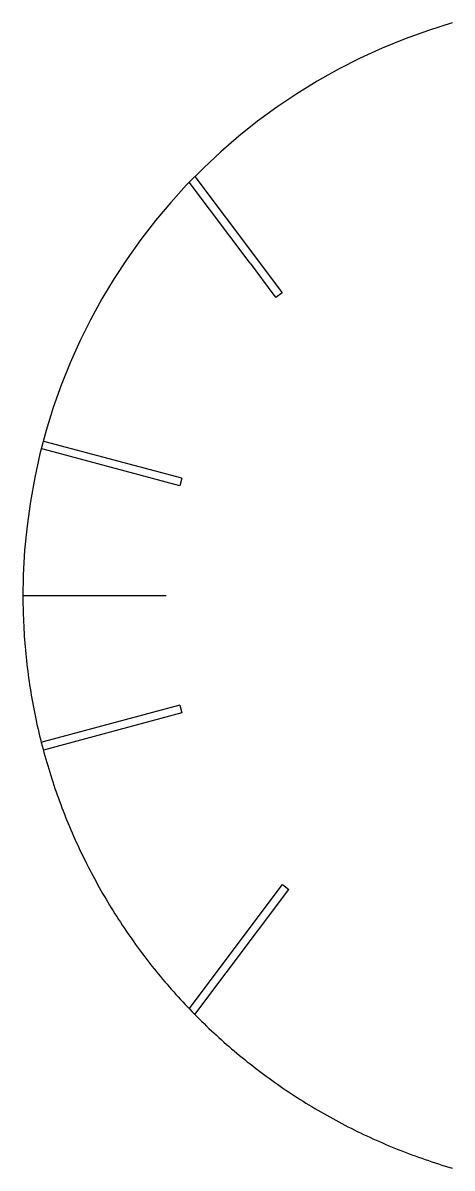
# Model space of a CAD drawing. Extents: x 36 to 568, y 6 to 800.
# Drawn here: x 55.2 to 219.9, y 360.5 to 799.8 of the extents above; entities that cross this region are included whole.
import ezdxf

# ---------------------------------------------------------------- set-up
doc = ezdxf.new("R2010")
doc.units = 0
doc.layers.get('0').update_dxf_attribs({"linetype": 'CONTINUOUS'})

msp = doc.modelspace()

# ---------------------------------------------------------------- linework, layer by layer
for p, q in [((142.41, 707.61), (119.09, 738.7)), ((154.71, 696.26), (152.3, 694.44)), ((116.21, 625.14), (115.45, 622.23)), ((154.85, 469.24), (157.26, 467.42))]:
    msp.add_line(p, q)
at = {"color": 7, "linetype": 'CONTINUOUS'}
for p, q in [((142.41, 707.61), (151.54, 695.44)), ((151.54, 695.44), (152.3, 694.44)), ((153.95, 697.26), (154.71, 696.26)), ((63.84, 639.17), (63.05, 639.4)), ((116.21, 625.14), (63.84, 639.17)), ((63.08, 636.29), (62.29, 636.49)), ((115.45, 622.23), (63.08, 636.29)), ((55.24, 580.15), (110.25, 580.15)), ((115.45, 538.04), (63.08, 524.05)), ((115.45, 538.04), (116.21, 535.16)), ((116.21, 535.16), (63.09, 520.78)), ((63.08, 524.05), (62.29, 523.82)), ((119.06, 421.64), (154.85, 469.24)), ((121.17, 419.45), (157.26, 467.42))]:
    msp.add_line(p, q, dxfattribs=at)
msp.add_lwpolyline([(121.17, 740.85), (144.82, 709.43), (153.95, 697.26)], dxfattribs=at)
at = {"color": 7}
msp.add_polyline3d([(219.91, 799.84, 0), (210.8, 796.96, 0), (201.87, 793.73, 0), (193.14, 790.16, 0), (184.61, 786.26, 0), (176.29, 782.03, 0), (168.19, 777.5, 0), (160.31, 772.65, 0), (152.65, 767.51, 0), (145.24, 762.08, 0), (138.07, 756.37, 0), (131.15, 750.4, 0), (124.48, 744.16, 0), (118.07, 737.67, 0), (111.94, 730.94, 0), (106.08, 723.97, 0), (100.51, 716.78, 0), (95.22, 709.37, 0), (90.23, 701.76, 0), (85.55, 693.95, 0), (81.17, 685.95, 0), (77.11, 677.77, 0), (73.38, 669.41, 0), (69.97, 660.9, 0), (66.9, 652.23, 0), (64.17, 643.42, 0), (61.79, 634.48, 0), (59.77, 625.4, 0), (58.11, 616.21, 0), (56.83, 606.91, 0), (55.91, 597.51, 0), (55.39, 588.03, 0), (55.24, 579.49, 0), (55.25, 578.12, 0), (55.27, 576.76, 0), (55.3, 575.4, 0), (55.33, 574.04, 0), (55.37, 572.68, 0), (55.42, 571.32, 0), (55.48, 569.97, 0), (55.54, 568.61, 0), (55.62, 567.26, 0), (55.7, 565.91, 0), (55.78, 564.56, 0), (55.88, 563.22, 0), (55.98, 561.87, 0), (56.1, 560.53, 0), (56.22, 559.19, 0), (56.34, 557.85, 0), (56.48, 556.51, 0), (56.62, 555.17, 0), (56.77, 553.84, 0), (56.93, 552.51, 0), (57.1, 551.18, 0), (57.27, 549.86, 0), (57.45, 548.53, 0), (57.64, 547.21, 0), (57.83, 545.89, 0), (58.04, 544.57, 0), (58.25, 543.25, 0), (58.47, 541.94, 0), (58.69, 540.63, 0), (58.93, 539.32, 0), (59.17, 538.01, 0), (59.42, 536.7, 0), (59.67, 535.4, 0), (59.93, 534.1, 0), (60.21, 532.8, 0), (60.48, 531.51, 0), (60.77, 530.22, 0), (61.06, 528.92, 0), (61.36, 527.64, 0), (61.67, 526.35, 0), (61.98, 525.07, 0), (62.3, 523.79, 0), (62.63, 522.51, 0), (62.97, 521.23, 0), (63.31, 519.96, 0), (63.66, 518.69, 0), (64.02, 517.43, 0), (64.38, 516.16, 0), (64.75, 514.9, 0), (65.13, 513.64, 0), (65.52, 512.39, 0), (65.91, 511.13, 0), (66.31, 509.88, 0), (66.72, 508.63, 0), (67.13, 507.39, 0), (67.55, 506.15, 0), (67.98, 504.91, 0), (68.41, 503.68, 0), (68.85, 502.44, 0), (69.3, 501.21, 0), (69.75, 499.99, 0), (70.22, 498.76, 0), (70.68, 497.54, 0), (71.16, 496.33, 0), (71.64, 495.11, 0), (72.13, 493.9, 0), (72.63, 492.69, 0), (73.13, 491.49, 0), (73.64, 490.29, 0), (74.15, 489.09, 0), (74.68, 487.9, 0), (75.2, 486.71, 0), (75.74, 485.52, 0), (76.28, 484.34, 0), (76.83, 483.15, 0), (77.39, 481.98, 0), (77.95, 480.8, 0), (78.52, 479.63, 0), (79.09, 478.47, 0), (79.67, 477.3, 0), (80.26, 476.14, 0), (80.86, 474.99, 0), (81.46, 473.84, 0), (82.06, 472.69, 0), (82.68, 471.54, 0), (83.3, 470.4, 0), (83.92, 469.26, 0), (84.56, 468.13, 0), (85.19, 467, 0), (85.84, 465.88, 0), (86.49, 464.75, 0), (87.15, 463.63, 0), (87.81, 462.52, 0), (88.48, 461.41, 0), (89.16, 460.3, 0), (89.84, 459.2, 0), (90.53, 458.1, 0), (91.22, 457.01, 0), (91.93, 455.92, 0), (92.63, 454.83, 0), (93.35, 453.75, 0), (94.06, 452.67, 0), (94.79, 451.6, 0), (95.52, 450.53, 0), (96.26, 449.46, 0), (97, 448.4, 0), (97.75, 447.34, 0), (98.5, 446.29, 0), (99.27, 445.24, 0), (100.03, 444.2, 0), (100.81, 443.16, 0), (101.58, 442.12, 0), (102.37, 441.09, 0), (103.16, 440.06, 0), (103.95, 439.04, 0), (104.76, 438.02, 0), (105.56, 437.01, 0), (106.38, 436, 0), (107.2, 435, 0), (108.02, 434, 0), (108.85, 433, 0), (109.69, 432.01, 0), (110.53, 431.03, 0), (111.38, 430.05, 0), (112.23, 429.07, 0), (113.09, 428.1, 0), (113.95, 427.13, 0), (114.82, 426.17, 0), (115.7, 425.21, 0), (116.58, 424.26, 0), (117.47, 423.31, 0), (118.36, 422.37, 0), (119.25, 421.44, 0), (120.16, 420.5, 0), (121.07, 419.57, 0), (121.98, 418.65, 0), (122.9, 417.74, 0), (123.82, 416.82, 0), (124.75, 415.92, 0), (125.69, 415.01, 0), (126.63, 414.12, 0), (127.57, 413.22, 0), (128.52, 412.34, 0), (129.48, 411.46, 0), (130.44, 410.58, 0), (131.41, 409.71, 0), (132.38, 408.84, 0), (133.35, 407.98, 0), (134.34, 407.13, 0), (135.32, 406.28, 0), (136.32, 405.44, 0), (137.31, 404.6, 0), (138.32, 403.76, 0), (139.32, 402.93, 0), (140.34, 402.11, 0), (141.35, 401.3, 0), (142.38, 400.48, 0), (143.4, 399.68, 0), (144.44, 398.88, 0), (145.47, 398.08, 0), (146.51, 397.3, 0), (147.56, 396.51, 0), (148.61, 395.73, 0), (149.67, 394.96, 0), (150.73, 394.2, 0), (151.8, 393.44, 0), (152.87, 392.68, 0), (153.94, 391.93, 0), (155.03, 391.19, 0), (156.11, 390.45, 0), (157.2, 389.72, 0), (158.3, 389, 0), (159.4, 388.28, 0), (160.5, 387.57, 0), (161.61, 386.86, 0), (162.72, 386.16, 0), (163.84, 385.46, 0), (164.96, 384.77, 0), (166.09, 384.09, 0), (167.22, 383.42, 0), (168.36, 382.75, 0), (169.5, 382.08, 0), (170.65, 381.42, 0), (171.79, 380.77, 0), (172.95, 380.13, 0), (174.11, 379.49, 0), (175.27, 378.85, 0), (176.44, 378.23, 0), (177.61, 377.61, 0), (178.79, 376.99, 0), (179.97, 376.39, 0), (181.15, 375.79, 0), (182.34, 375.19, 0), (183.53, 374.6, 0), (184.73, 374.02, 0), (185.93, 373.45, 0), (187.14, 372.88, 0), (188.35, 372.32, 0), (189.56, 371.76, 0), (190.78, 371.21, 0), (192.01, 370.67, 0), (193.23, 370.14, 0), (194.46, 369.61, 0), (195.7, 369.09, 0), (196.94, 368.57, 0), (198.18, 368.07, 0), (199.43, 367.57, 0), (200.68, 367.07, 0), (201.94, 366.58, 0), (203.19, 366.11, 0), (204.46, 365.63, 0), (205.72, 365.17, 0), (207, 364.71, 0), (208.27, 364.25, 0), (209.55, 363.81, 0), (210.83, 363.37, 0), (212.12, 362.94, 0), (213.41, 362.51, 0), (214.7, 362.1, 0), (216, 361.69, 0), (217.3, 361.29, 0), (218.6, 360.89, 0), (219.91, 360.5, 0)], dxfattribs=at)

doc.saveas('drawing.dxf')
